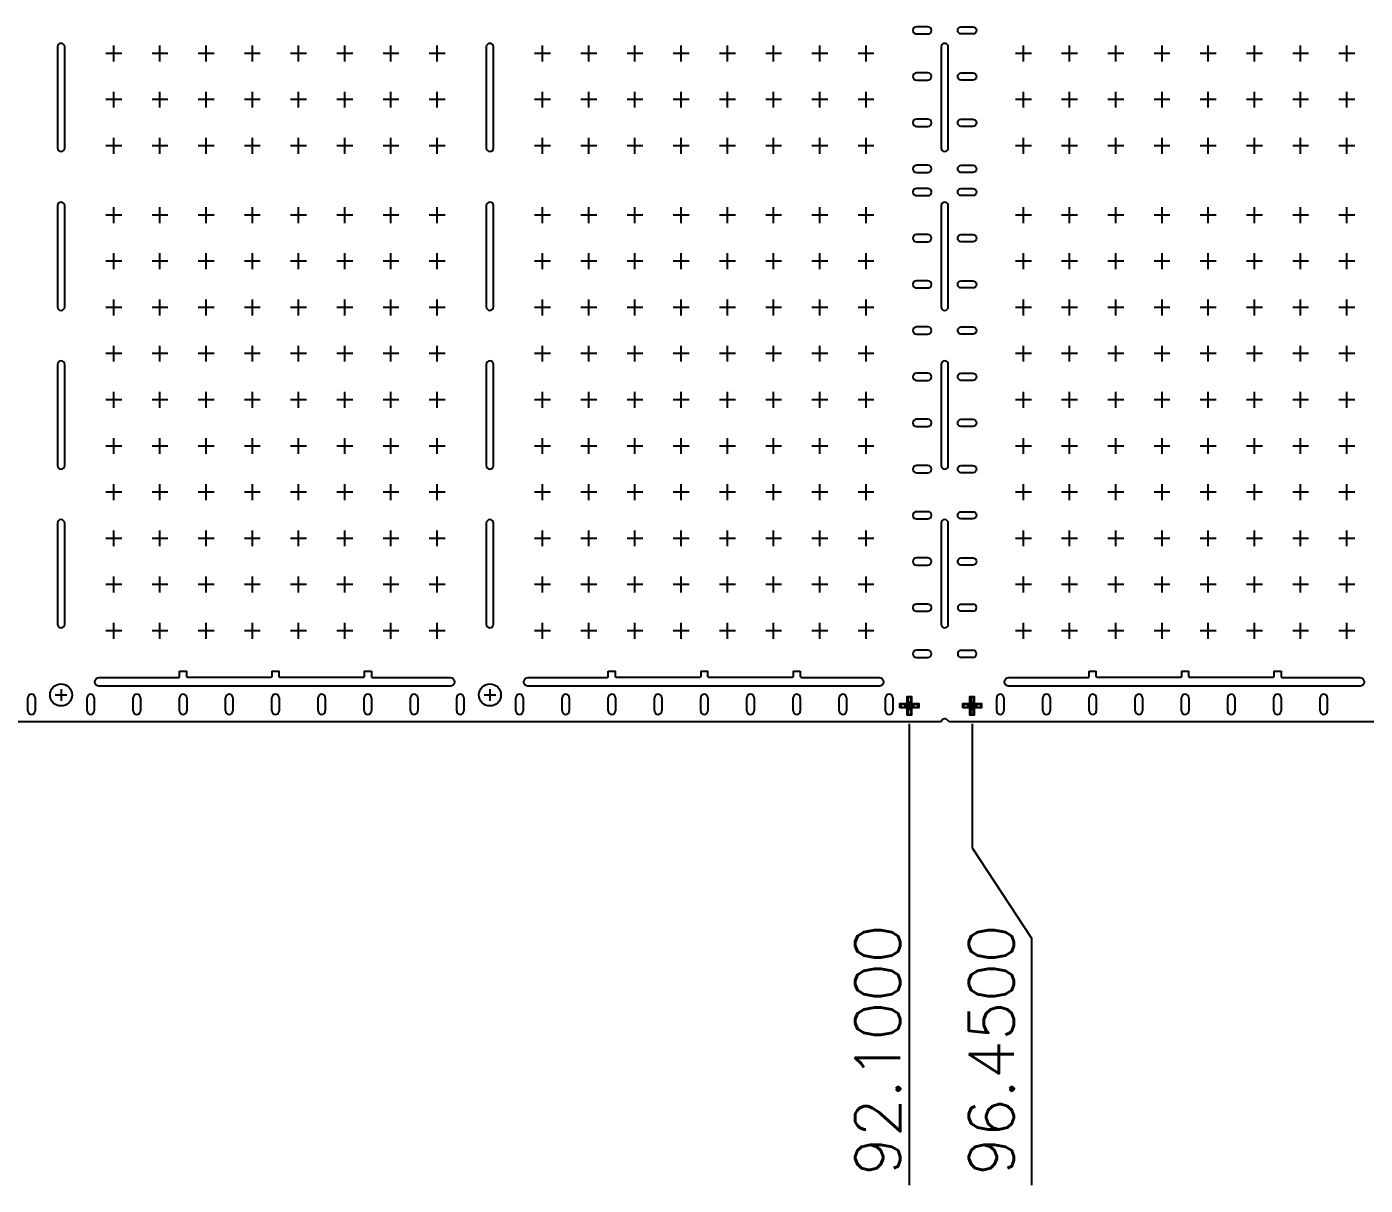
# Model space of a CAD drawing. Extents: x 823 to 1091, y 12 to 388.
# Drawn here: x 905 to 979.2, y 58.2 to 122.4 of the extents above; entities that cross this region are included whole.
import ezdxf
from ezdxf.lldxf.tags import DXFTag

# ---------------------------------------------------------------- set-up
doc = ezdxf.new("R2010")
doc.units = 0
doc.header["$LTSCALE"] = 8
doc.header["$MEASUREMENT"] = 0
for name, color, linetype in [('CEN', 3, 'CENTER'), ('COIN-LINE', 4, 'Continuous'), ('DIM', 7, 'Continuous'), ('LF-LINE', 1, 'Continuous'), ('PKG-OUT', 3, 'HIDDEN')]:
    doc.layers.add(name, color=color, linetype=linetype)
doc.styles.add('SIMPLEX', font='SIMPLEX.shx', dxfattribs={"height": 3})
tags = doc.linetypes.add('CENTER', pattern=[2, 1.25, -0.25, 0.25, -0.25]).pattern_tags.tags
tags[10:11] = [DXFTag(74, 4), DXFTag(75, 0), DXFTag(340, '0'), DXFTag(46, 1.0), DXFTag(50, 0.0), DXFTag(44, 0.0), DXFTag(45, 0.0)]
tags[8:9] = [DXFTag(74, 4), DXFTag(75, 0), DXFTag(340, '0'), DXFTag(46, 1.0), DXFTag(50, 0.0), DXFTag(44, 0.0), DXFTag(45, 0.0)]
tags[6:7] = [DXFTag(74, 4), DXFTag(75, 0), DXFTag(340, '0'), DXFTag(46, 1.0), DXFTag(50, 0.0), DXFTag(44, 0.0), DXFTag(45, 0.0)]
tags[4:5] = [DXFTag(74, 4), DXFTag(75, 0), DXFTag(340, '0'), DXFTag(46, 1.0), DXFTag(50, 0.0), DXFTag(44, 0.0), DXFTag(45, 0.0)]
tags = doc.linetypes.add('HIDDEN', pattern=[0.375, 0.25, -0.125]).pattern_tags.tags
tags[6:7] = [DXFTag(74, 4), DXFTag(75, 0), DXFTag(340, '0'), DXFTag(46, 1.0), DXFTag(50, 0.0), DXFTag(44, 0.0), DXFTag(45, 0.0)]
tags[4:5] = [DXFTag(74, 4), DXFTag(75, 0), DXFTag(340, '0'), DXFTag(46, 1.0), DXFTag(50, 0.0), DXFTag(44, 0.0), DXFTag(45, 0.0)]

# ---------------------------------------------------------------- blocks, each defined once
blk = doc.blocks.new('SH4')
at = {"layer": 'CEN'}
h = blk.add_hatch(dxfattribs=at)
h.set_pattern_fill('ANSI31', color=256, scale=0.347826, style=0)
h.set_pattern_definition([(45, (912.100093, -38.59678), (-0.030743773, 0.030743773), [])])
h.paths.add_polyline_path([(948.423, -307.366), (948.823, -307.366), (948.823, -307.766), (949.063, -307.766), (949.063, -307.366), (949.463, -307.366), (949.463, -307.126), (949.063, -307.126), (949.063, -306.726), (948.823, -306.726), (948.823, -307.126), (948.423, -307.126)])
h.paths.add_polyline_path([(949.023, -307.326), (949.023, -307.726), (948.863, -307.726), (948.863, -307.326), (948.463, -307.326), (948.463, -307.166), (948.863, -307.166), (948.863, -306.766), (949.023, -306.766), (949.023, -307.166), (949.423, -307.166), (949.423, -307.326)], flags=16)
h = blk.add_hatch(dxfattribs=at)
h.set_pattern_fill('ANSI31', color=256, scale=0.347826, style=0)
h.set_pattern_definition([(45, (915.580093, -38.59678), (-0.030743773, 0.030743773), [])])
h.paths.add_polyline_path([(951.903, -307.366), (952.303, -307.366), (952.303, -307.766), (952.543, -307.766), (952.543, -307.366), (952.943, -307.366), (952.943, -307.126), (952.543, -307.126), (952.543, -306.726), (952.303, -306.726), (952.303, -307.126), (951.903, -307.126)])
h.paths.add_polyline_path([(952.503, -307.326), (952.503, -307.726), (952.343, -307.726), (952.343, -307.326), (951.943, -307.326), (951.943, -307.166), (952.343, -307.166), (952.343, -306.766), (952.503, -306.766), (952.503, -307.166), (952.903, -307.166), (952.903, -307.326)], flags=16)
at = {"layer": 'CEN', "ltscale": 0.01}
for p, q in [((904.863, -271.526), (904.863, -270.645)), ((907.423, -271.526), (907.423, -270.645)), ((909.983, -271.526), (909.983, -270.645)), ((912.543, -271.526), (912.543, -270.645)), ((915.103, -271.526), (915.103, -270.645)), ((917.663, -271.526), (917.663, -270.645)), ((920.223, -271.526), (920.223, -270.645)), ((922.783, -271.526), (922.783, -270.645)), ((928.623, -271.526), (928.623, -270.645)), ((931.183, -271.526), (931.183, -270.645)), ((933.743, -271.526), (933.743, -270.645)), ((936.303, -271.526), (936.303, -270.645)), ((938.863, -271.526), (938.863, -270.645)), ((941.423, -271.526), (941.423, -270.645)), ((943.983, -271.526), (943.983, -270.645)), ((946.543, -271.526), (946.543, -270.645)), ((955.263, -271.526), (955.263, -270.645)), ((957.823, -271.526), (957.823, -270.645)), ((960.383, -271.526), (960.383, -270.645)), ((962.943, -271.526), (962.943, -270.645)), ((965.503, -271.526), (965.503, -270.645)), ((968.063, -271.526), (968.063, -270.645)), ((970.623, -271.526), (970.623, -270.645)), ((973.183, -271.526), (973.183, -270.645)), ((905.304, -271.086), (904.423, -271.086)), ((907.864, -271.086), (906.983, -271.086)), ((910.424, -271.086), (909.543, -271.086)), ((912.984, -271.086), (912.103, -271.086)), ((915.544, -271.086), (914.663, -271.086)), ((918.104, -271.086), (917.223, -271.086)), ((920.664, -271.086), (919.783, -271.086)), ((923.224, -271.086), (922.343, -271.086)), ((929.064, -271.086), (928.183, -271.086)), ((931.624, -271.086), (930.743, -271.086)), ((934.184, -271.086), (933.303, -271.086)), ((936.744, -271.086), (935.863, -271.086)), ((939.304, -271.086), (938.423, -271.086)), ((941.864, -271.086), (940.983, -271.086)), ((944.424, -271.086), (943.543, -271.086)), ((946.984, -271.086), (946.103, -271.086)), ((955.704, -271.086), (954.823, -271.086)), ((958.264, -271.086), (957.383, -271.086)), ((960.824, -271.086), (959.943, -271.086)), ((963.384, -271.086), (962.503, -271.086)), ((965.944, -271.086), (965.063, -271.086)), ((968.504, -271.086), (967.623, -271.086)), ((971.064, -271.086), (970.183, -271.086)), ((973.624, -271.086), (972.743, -271.086)), ((905.304, -273.646), (904.423, -273.646)), ((904.863, -274.086), (904.863, -273.205)), ((907.864, -273.646), (906.983, -273.646)), ((907.423, -274.086), (907.423, -273.205)), ((910.424, -273.646), (909.543, -273.646)), ((909.983, -274.086), (909.983, -273.205)), ((912.984, -273.646), (912.103, -273.646)), ((912.543, -274.086), (912.543, -273.205)), ((915.544, -273.646), (914.663, -273.646)), ((915.103, -274.086), (915.103, -273.205)), ((918.104, -273.646), (917.223, -273.646)), ((917.663, -274.086), (917.663, -273.205)), ((920.664, -273.646), (919.783, -273.646)), ((920.223, -274.086), (920.223, -273.205)), ((923.224, -273.646), (922.343, -273.646)), ((922.783, -274.086), (922.783, -273.205)), ((929.064, -273.646), (928.183, -273.646)), ((928.623, -274.086), (928.623, -273.205)), ((931.624, -273.646), (930.743, -273.646)), ((931.183, -274.086), (931.183, -273.205)), ((934.184, -273.646), (933.303, -273.646)), ((933.743, -274.086), (933.743, -273.205)), ((936.744, -273.646), (935.863, -273.646)), ((936.303, -274.086), (936.303, -273.205)), ((939.304, -273.646), (938.423, -273.646)), ((938.863, -274.086), (938.863, -273.205)), ((941.864, -273.646), (940.983, -273.646)), ((941.423, -274.086), (941.423, -273.205)), ((944.424, -273.646), (943.543, -273.646)), ((943.983, -274.086), (943.983, -273.205)), ((946.984, -273.646), (946.103, -273.646)), ((946.543, -274.086), (946.543, -273.205)), ((955.704, -273.646), (954.823, -273.646)), ((955.263, -274.086), (955.263, -273.205)), ((958.264, -273.646), (957.383, -273.646)), ((957.823, -274.086), (957.823, -273.205)), ((960.824, -273.646), (959.943, -273.646)), ((960.383, -274.086), (960.383, -273.205)), ((963.384, -273.646), (962.503, -273.646)), ((962.943, -274.086), (962.943, -273.205)), ((965.944, -273.646), (965.063, -273.646)), ((965.503, -274.086), (965.503, -273.205)), ((968.504, -273.646), (967.623, -273.646)), ((968.063, -274.086), (968.063, -273.205)), ((971.064, -273.646), (970.183, -273.646)), ((970.623, -274.086), (970.623, -273.205)), ((973.624, -273.646), (972.743, -273.646)), ((973.183, -274.086), (973.183, -273.205)), ((904.863, -276.646), (904.863, -275.765)), ((907.423, -276.646), (907.423, -275.765)), ((909.983, -276.646), (909.983, -275.765)), ((912.543, -276.646), (912.543, -275.765)), ((915.103, -276.646), (915.103, -275.765)), ((917.663, -276.646), (917.663, -275.765)), ((920.223, -276.646), (920.223, -275.765)), ((922.783, -276.646), (922.783, -275.765)), ((928.623, -276.646), (928.623, -275.765)), ((931.183, -276.646), (931.183, -275.765)), ((933.743, -276.646), (933.743, -275.765)), ((936.303, -276.646), (936.303, -275.765)), ((938.863, -276.646), (938.863, -275.765)), ((941.423, -276.646), (941.423, -275.765)), ((943.983, -276.646), (943.983, -275.765)), ((946.543, -276.646), (946.543, -275.765)), ((955.263, -276.646), (955.263, -275.765)), ((957.823, -276.646), (957.823, -275.765)), ((960.383, -276.646), (960.383, -275.765)), ((962.943, -276.646), (962.943, -275.765)), ((965.503, -276.646), (965.503, -275.765)), ((968.063, -276.646), (968.063, -275.765)), ((970.623, -276.646), (970.623, -275.765)), ((973.183, -276.646), (973.183, -275.765)), ((905.304, -276.206), (904.423, -276.206)), ((907.864, -276.206), (906.983, -276.206)), ((910.424, -276.206), (909.543, -276.206)), ((912.984, -276.206), (912.103, -276.206)), ((915.544, -276.206), (914.663, -276.206)), ((918.104, -276.206), (917.223, -276.206)), ((920.664, -276.206), (919.783, -276.206)), ((923.224, -276.206), (922.343, -276.206)), ((929.064, -276.206), (928.183, -276.206)), ((931.624, -276.206), (930.743, -276.206)), ((934.184, -276.206), (933.303, -276.206)), ((936.744, -276.206), (935.863, -276.206)), ((939.304, -276.206), (938.423, -276.206)), ((941.864, -276.206), (940.983, -276.206)), ((944.424, -276.206), (943.543, -276.206)), ((946.984, -276.206), (946.103, -276.206)), ((955.704, -276.206), (954.823, -276.206)), ((958.264, -276.206), (957.383, -276.206)), ((960.824, -276.206), (959.943, -276.206)), ((963.384, -276.206), (962.503, -276.206)), ((965.944, -276.206), (965.063, -276.206)), ((968.504, -276.206), (967.623, -276.206)), ((971.064, -276.206), (970.183, -276.206)), ((973.624, -276.206), (972.743, -276.206)), ((905.304, -280.046), (904.423, -280.046)), ((904.863, -280.486), (904.863, -279.605)), ((907.864, -280.046), (906.983, -280.046)), ((907.423, -280.486), (907.423, -279.605)), ((910.424, -280.046), (909.543, -280.046)), ((909.983, -280.486), (909.983, -279.605)), ((912.984, -280.046), (912.103, -280.046)), ((912.543, -280.486), (912.543, -279.605)), ((915.544, -280.046), (914.663, -280.046)), ((915.103, -280.486), (915.103, -279.605)), ((918.104, -280.046), (917.223, -280.046)), ((917.663, -280.486), (917.663, -279.605)), ((920.664, -280.046), (919.783, -280.046)), ((920.223, -280.486), (920.223, -279.605)), ((923.224, -280.046), (922.343, -280.046)), ((922.783, -280.486), (922.783, -279.605)), ((929.064, -280.046), (928.183, -280.046)), ((928.623, -280.486), (928.623, -279.605)), ((931.624, -280.046), (930.743, -280.046)), ((931.183, -280.486), (931.183, -279.605)), ((934.184, -280.046), (933.303, -280.046)), ((933.743, -280.486), (933.743, -279.605)), ((936.744, -280.046), (935.863, -280.046)), ((936.303, -280.486), (936.303, -279.605)), ((939.304, -280.046), (938.423, -280.046)), ((938.863, -280.486), (938.863, -279.605)), ((941.864, -280.046), (940.983, -280.046)), ((941.423, -280.486), (941.423, -279.605)), ((944.424, -280.046), (943.543, -280.046)), ((943.983, -280.486), (943.983, -279.605)), ((946.984, -280.046), (946.103, -280.046)), ((946.543, -280.486), (946.543, -279.605)), ((955.704, -280.046), (954.823, -280.046)), ((955.263, -280.486), (955.263, -279.605)), ((958.264, -280.046), (957.383, -280.046)), ((957.823, -280.486), (957.823, -279.605)), ((960.824, -280.046), (959.943, -280.046)), ((960.383, -280.486), (960.383, -279.605)), ((963.384, -280.046), (962.503, -280.046)), ((962.943, -280.486), (962.943, -279.605)), ((965.944, -280.046), (965.063, -280.046)), ((965.503, -280.486), (965.503, -279.605)), ((968.504, -280.046), (967.623, -280.046)), ((968.063, -280.486), (968.063, -279.605)), ((971.064, -280.046), (970.183, -280.046)), ((970.623, -280.486), (970.623, -279.605)), ((973.624, -280.046), (972.743, -280.046)), ((973.183, -280.486), (973.183, -279.605)), ((904.863, -283.046), (904.863, -282.165)), ((907.423, -283.046), (907.423, -282.165)), ((909.983, -283.046), (909.983, -282.165)), ((912.543, -283.046), (912.543, -282.165)), ((915.103, -283.046), (915.103, -282.165)), ((917.663, -283.046), (917.663, -282.165)), ((920.223, -283.046), (920.223, -282.165)), ((922.783, -283.046), (922.783, -282.165)), ((928.623, -283.046), (928.623, -282.165)), ((931.183, -283.046), (931.183, -282.165)), ((933.743, -283.046), (933.743, -282.165)), ((936.303, -283.046), (936.303, -282.165)), ((938.863, -283.046), (938.863, -282.165)), ((941.423, -283.046), (941.423, -282.165)), ((943.983, -283.046), (943.983, -282.165)), ((946.543, -283.046), (946.543, -282.165)), ((955.263, -283.046), (955.263, -282.165)), ((957.823, -283.046), (957.823, -282.165)), ((960.383, -283.046), (960.383, -282.165)), ((962.943, -283.046), (962.943, -282.165)), ((965.503, -283.046), (965.503, -282.165)), ((968.063, -283.046), (968.063, -282.165)), ((970.623, -283.046), (970.623, -282.165)), ((973.183, -283.046), (973.183, -282.165)), ((905.304, -282.606), (904.423, -282.606)), ((907.864, -282.606), (906.983, -282.606)), ((910.424, -282.606), (909.543, -282.606)), ((912.984, -282.606), (912.103, -282.606)), ((915.544, -282.606), (914.663, -282.606)), ((918.104, -282.606), (917.223, -282.606)), ((920.664, -282.606), (919.783, -282.606)), ((923.224, -282.606), (922.343, -282.606)), ((929.064, -282.606), (928.183, -282.606)), ((931.624, -282.606), (930.743, -282.606)), ((934.184, -282.606), (933.303, -282.606)), ((936.744, -282.606), (935.863, -282.606)), ((939.304, -282.606), (938.423, -282.606)), ((941.864, -282.606), (940.983, -282.606)), ((944.424, -282.606), (943.543, -282.606)), ((946.984, -282.606), (946.103, -282.606)), ((955.704, -282.606), (954.823, -282.606)), ((958.264, -282.606), (957.383, -282.606)), ((960.824, -282.606), (959.943, -282.606)), ((963.384, -282.606), (962.503, -282.606)), ((965.944, -282.606), (965.063, -282.606)), ((968.504, -282.606), (967.623, -282.606)), ((971.064, -282.606), (970.183, -282.606)), ((973.624, -282.606), (972.743, -282.606)), ((904.863, -285.606), (904.863, -284.725)), ((907.423, -285.606), (907.423, -284.725)), ((909.983, -285.606), (909.983, -284.725)), ((912.543, -285.606), (912.543, -284.725)), ((915.103, -285.606), (915.103, -284.725)), ((917.663, -285.606), (917.663, -284.725)), ((920.223, -285.606), (920.223, -284.725)), ((922.783, -285.606), (922.783, -284.725)), ((928.623, -285.606), (928.623, -284.725)), ((931.183, -285.606), (931.183, -284.725)), ((933.743, -285.606), (933.743, -284.725)), ((936.303, -285.606), (936.303, -284.725)), ((938.863, -285.606), (938.863, -284.725)), ((941.423, -285.606), (941.423, -284.725)), ((943.983, -285.606), (943.983, -284.725)), ((946.543, -285.606), (946.543, -284.725)), ((955.263, -285.606), (955.263, -284.725)), ((957.823, -285.606), (957.823, -284.725)), ((960.383, -285.606), (960.383, -284.725)), ((962.943, -285.606), (962.943, -284.725)), ((965.503, -285.606), (965.503, -284.725)), ((968.063, -285.606), (968.063, -284.725)), ((970.623, -285.606), (970.623, -284.725)), ((973.183, -285.606), (973.183, -284.725)), ((905.304, -285.166), (904.423, -285.166)), ((907.864, -285.166), (906.983, -285.166)), ((910.424, -285.166), (909.543, -285.166)), ((912.984, -285.166), (912.103, -285.166)), ((915.544, -285.166), (914.663, -285.166)), ((918.104, -285.166), (917.223, -285.166)), ((920.664, -285.166), (919.783, -285.166)), ((923.224, -285.166), (922.343, -285.166)), ((929.064, -285.166), (928.183, -285.166)), ((931.624, -285.166), (930.743, -285.166)), ((934.184, -285.166), (933.303, -285.166)), ((936.744, -285.166), (935.863, -285.166)), ((939.304, -285.166), (938.423, -285.166)), ((941.864, -285.166), (940.983, -285.166)), ((944.424, -285.166), (943.543, -285.166)), ((946.984, -285.166), (946.103, -285.166)), ((955.704, -285.166), (954.823, -285.166)), ((958.264, -285.166), (957.383, -285.166)), ((960.824, -285.166), (959.943, -285.166)), ((963.384, -285.166), (962.503, -285.166)), ((965.944, -285.166), (965.063, -285.166)), ((968.504, -285.166), (967.623, -285.166)), ((971.064, -285.166), (970.183, -285.166)), ((973.624, -285.166), (972.743, -285.166)), ((905.304, -287.726), (904.423, -287.726)), ((904.863, -288.166), (904.863, -287.285)), ((907.864, -287.726), (906.983, -287.726)), ((907.423, -288.166), (907.423, -287.285)), ((910.424, -287.726), (909.543, -287.726)), ((909.983, -288.166), (909.983, -287.285)), ((912.984, -287.726), (912.103, -287.726)), ((912.543, -288.166), (912.543, -287.285)), ((915.544, -287.726), (914.663, -287.726)), ((915.103, -288.166), (915.103, -287.285)), ((918.104, -287.726), (917.223, -287.726)), ((917.663, -288.166), (917.663, -287.285)), ((920.664, -287.726), (919.783, -287.726)), ((920.223, -288.166), (920.223, -287.285)), ((923.224, -287.726), (922.343, -287.726)), ((922.783, -288.166), (922.783, -287.285)), ((929.064, -287.726), (928.183, -287.726)), ((928.623, -288.166), (928.623, -287.285)), ((931.624, -287.726), (930.743, -287.726)), ((931.183, -288.166), (931.183, -287.285)), ((934.184, -287.726), (933.303, -287.726)), ((933.743, -288.166), (933.743, -287.285)), ((936.744, -287.726), (935.863, -287.726)), ((936.303, -288.166), (936.303, -287.285)), ((939.304, -287.726), (938.423, -287.726)), ((938.863, -288.166), (938.863, -287.285)), ((941.864, -287.726), (940.983, -287.726)), ((941.423, -288.166), (941.423, -287.285)), ((944.424, -287.726), (943.543, -287.726)), ((943.983, -288.166), (943.983, -287.285)), ((946.984, -287.726), (946.103, -287.726)), ((946.543, -288.166), (946.543, -287.285)), ((955.704, -287.726), (954.823, -287.726)), ((955.263, -288.166), (955.263, -287.285)), ((958.264, -287.726), (957.383, -287.726)), ((957.823, -288.166), (957.823, -287.285)), ((960.824, -287.726), (959.943, -287.726)), ((960.383, -288.166), (960.383, -287.285)), ((963.384, -287.726), (962.503, -287.726)), ((962.943, -288.166), (962.943, -287.285)), ((965.944, -287.726), (965.063, -287.726)), ((965.503, -288.166), (965.503, -287.285)), ((968.504, -287.726), (967.623, -287.726)), ((968.063, -288.166), (968.063, -287.285)), ((971.064, -287.726), (970.183, -287.726)), ((970.623, -288.166), (970.623, -287.285)), ((973.624, -287.726), (972.743, -287.726)), ((973.183, -288.166), (973.183, -287.285)), ((904.863, -290.726), (904.863, -289.845)), ((907.423, -290.726), (907.423, -289.845)), ((909.983, -290.726), (909.983, -289.845)), ((912.543, -290.726), (912.543, -289.845)), ((915.103, -290.726), (915.103, -289.845)), ((917.663, -290.726), (917.663, -289.845)), ((920.223, -290.726), (920.223, -289.845)), ((922.783, -290.726), (922.783, -289.845)), ((928.623, -290.726), (928.623, -289.845)), ((931.183, -290.726), (931.183, -289.845)), ((933.743, -290.726), (933.743, -289.845)), ((936.303, -290.726), (936.303, -289.845)), ((938.863, -290.726), (938.863, -289.845)), ((941.423, -290.726), (941.423, -289.845)), ((943.983, -290.726), (943.983, -289.845)), ((946.543, -290.726), (946.543, -289.845)), ((955.263, -290.726), (955.263, -289.845)), ((957.823, -290.726), (957.823, -289.845)), ((960.383, -290.726), (960.383, -289.845)), ((962.943, -290.726), (962.943, -289.845)), ((965.503, -290.726), (965.503, -289.845)), ((968.063, -290.726), (968.063, -289.845)), ((970.623, -290.726), (970.623, -289.845)), ((973.183, -290.726), (973.183, -289.845)), ((905.304, -290.286), (904.423, -290.286)), ((907.864, -290.286), (906.983, -290.286)), ((910.424, -290.286), (909.543, -290.286)), ((912.984, -290.286), (912.103, -290.286)), ((915.544, -290.286), (914.663, -290.286)), ((918.104, -290.286), (917.223, -290.286)), ((920.664, -290.286), (919.783, -290.286)), ((923.224, -290.286), (922.343, -290.286)), ((929.064, -290.286), (928.183, -290.286)), ((931.624, -290.286), (930.743, -290.286)), ((934.184, -290.286), (933.303, -290.286)), ((936.744, -290.286), (935.863, -290.286)), ((939.304, -290.286), (938.423, -290.286)), ((941.864, -290.286), (940.983, -290.286)), ((944.424, -290.286), (943.543, -290.286)), ((946.984, -290.286), (946.103, -290.286)), ((955.704, -290.286), (954.823, -290.286)), ((958.264, -290.286), (957.383, -290.286)), ((960.824, -290.286), (959.943, -290.286)), ((963.384, -290.286), (962.503, -290.286)), ((965.944, -290.286), (965.063, -290.286)), ((968.504, -290.286), (967.623, -290.286)), ((971.064, -290.286), (970.183, -290.286)), ((973.624, -290.286), (972.743, -290.286)), ((905.304, -292.846), (904.423, -292.846)), ((904.863, -293.286), (904.863, -292.405)), ((907.864, -292.846), (906.983, -292.846)), ((907.423, -293.286), (907.423, -292.405)), ((910.424, -292.846), (909.543, -292.846)), ((909.983, -293.286), (909.983, -292.405)), ((912.984, -292.846), (912.103, -292.846)), ((912.543, -293.286), (912.543, -292.405)), ((915.544, -292.846), (914.663, -292.846)), ((915.103, -293.286), (915.103, -292.405)), ((918.104, -292.846), (917.223, -292.846)), ((917.663, -293.286), (917.663, -292.405)), ((920.664, -292.846), (919.783, -292.846)), ((920.223, -293.286), (920.223, -292.405)), ((923.224, -292.846), (922.343, -292.846)), ((922.783, -293.286), (922.783, -292.405)), ((929.064, -292.846), (928.183, -292.846)), ((928.623, -293.286), (928.623, -292.405)), ((931.624, -292.846), (930.743, -292.846)), ((931.183, -293.286), (931.183, -292.405)), ((934.184, -292.846), (933.303, -292.846)), ((933.743, -293.286), (933.743, -292.405)), ((936.744, -292.846), (935.863, -292.846)), ((936.303, -293.286), (936.303, -292.405)), ((939.304, -292.846), (938.423, -292.846)), ((938.863, -293.286), (938.863, -292.405)), ((941.864, -292.846), (940.983, -292.846)), ((941.423, -293.286), (941.423, -292.405)), ((944.424, -292.846), (943.543, -292.846)), ((943.983, -293.286), (943.983, -292.405)), ((946.984, -292.846), (946.103, -292.846)), ((946.543, -293.286), (946.543, -292.405)), ((955.704, -292.846), (954.823, -292.846)), ((955.263, -293.286), (955.263, -292.405)), ((958.264, -292.846), (957.383, -292.846)), ((957.823, -293.286), (957.823, -292.405)), ((960.824, -292.846), (959.943, -292.846)), ((960.383, -293.286), (960.383, -292.405)), ((963.384, -292.846), (962.503, -292.846)), ((962.943, -293.286), (962.943, -292.405)), ((965.944, -292.846), (965.063, -292.846)), ((965.503, -293.286), (965.503, -292.405)), ((968.504, -292.846), (967.623, -292.846)), ((968.063, -293.286), (968.063, -292.405)), ((971.064, -292.846), (970.183, -292.846)), ((970.623, -293.286), (970.623, -292.405)), ((973.624, -292.846), (972.743, -292.846)), ((973.183, -293.286), (973.183, -292.405)), ((904.863, -295.846), (904.863, -294.965)), ((907.423, -295.846), (907.423, -294.965)), ((909.983, -295.846), (909.983, -294.965)), ((912.543, -295.846), (912.543, -294.965)), ((915.103, -295.846), (915.103, -294.965)), ((917.663, -295.846), (917.663, -294.965)), ((920.223, -295.846), (920.223, -294.965)), ((922.783, -295.846), (922.783, -294.965)), ((928.623, -295.846), (928.623, -294.965)), ((931.183, -295.846), (931.183, -294.965)), ((933.743, -295.846), (933.743, -294.965)), ((936.303, -295.846), (936.303, -294.965)), ((938.863, -295.846), (938.863, -294.965)), ((941.423, -295.846), (941.423, -294.965)), ((943.983, -295.846), (943.983, -294.965)), ((946.543, -295.846), (946.543, -294.965)), ((955.263, -295.846), (955.263, -294.965)), ((957.823, -295.846), (957.823, -294.965)), ((960.383, -295.846), (960.383, -294.965)), ((962.943, -295.846), (962.943, -294.965)), ((965.503, -295.846), (965.503, -294.965)), ((968.063, -295.846), (968.063, -294.965)), ((970.623, -295.846), (970.623, -294.965)), ((973.183, -295.846), (973.183, -294.965)), ((905.304, -295.406), (904.423, -295.406)), ((907.864, -295.406), (906.983, -295.406)), ((910.424, -295.406), (909.543, -295.406)), ((912.984, -295.406), (912.103, -295.406)), ((915.544, -295.406), (914.663, -295.406)), ((918.104, -295.406), (917.223, -295.406)), ((920.664, -295.406), (919.783, -295.406)), ((923.224, -295.406), (922.343, -295.406)), ((929.064, -295.406), (928.183, -295.406)), ((931.624, -295.406), (930.743, -295.406)), ((934.184, -295.406), (933.303, -295.406)), ((936.744, -295.406), (935.863, -295.406)), ((939.304, -295.406), (938.423, -295.406)), ((941.864, -295.406), (940.983, -295.406)), ((944.424, -295.406), (943.543, -295.406)), ((946.984, -295.406), (946.103, -295.406)), ((955.704, -295.406), (954.823, -295.406)), ((958.264, -295.406), (957.383, -295.406)), ((960.824, -295.406), (959.943, -295.406)), ((963.384, -295.406), (962.503, -295.406)), ((965.944, -295.406), (965.063, -295.406)), ((968.504, -295.406), (967.623, -295.406)), ((971.064, -295.406), (970.183, -295.406)), ((973.624, -295.406), (972.743, -295.406)), ((905.304, -297.966), (904.423, -297.966)), ((904.863, -298.406), (904.863, -297.525)), ((907.864, -297.966), (906.983, -297.966)), ((907.423, -298.406), (907.423, -297.525)), ((910.424, -297.966), (909.543, -297.966)), ((909.983, -298.406), (909.983, -297.525)), ((912.984, -297.966), (912.103, -297.966)), ((912.543, -298.406), (912.543, -297.525)), ((915.544, -297.966), (914.663, -297.966)), ((915.103, -298.406), (915.103, -297.525)), ((918.104, -297.966), (917.223, -297.966)), ((917.663, -298.406), (917.663, -297.525)), ((920.664, -297.966), (919.783, -297.966)), ((920.223, -298.406), (920.223, -297.525)), ((923.224, -297.966), (922.343, -297.966)), ((922.783, -298.406), (922.783, -297.525)), ((929.064, -297.966), (928.183, -297.966)), ((928.623, -298.406), (928.623, -297.525)), ((931.624, -297.966), (930.743, -297.966)), ((931.183, -298.406), (931.183, -297.525)), ((934.184, -297.966), (933.303, -297.966)), ((933.743, -298.406), (933.743, -297.525)), ((936.744, -297.966), (935.863, -297.966)), ((936.303, -298.406), (936.303, -297.525)), ((939.304, -297.966), (938.423, -297.966)), ((938.863, -298.406), (938.863, -297.525)), ((941.864, -297.966), (940.983, -297.966)), ((941.423, -298.406), (941.423, -297.525)), ((944.424, -297.966), (943.543, -297.966)), ((943.983, -298.406), (943.983, -297.525)), ((946.984, -297.966), (946.103, -297.966)), ((946.543, -298.406), (946.543, -297.525)), ((955.704, -297.966), (954.823, -297.966)), ((955.263, -298.406), (955.263, -297.525)), ((958.264, -297.966), (957.383, -297.966)), ((957.823, -298.406), (957.823, -297.525)), ((960.824, -297.966), (959.943, -297.966)), ((960.383, -298.406), (960.383, -297.525)), ((963.384, -297.966), (962.503, -297.966)), ((962.943, -298.406), (962.943, -297.525)), ((965.944, -297.966), (965.063, -297.966)), ((965.503, -298.406), (965.503, -297.525)), ((968.504, -297.966), (967.623, -297.966)), ((968.063, -298.406), (968.063, -297.525)), ((971.064, -297.966), (970.183, -297.966)), ((970.623, -298.406), (970.623, -297.525)), ((973.624, -297.966), (972.743, -297.966)), ((973.183, -298.406), (973.183, -297.525)), ((904.863, -300.966), (904.863, -300.085)), ((907.423, -300.966), (907.423, -300.085)), ((909.983, -300.966), (909.983, -300.085)), ((912.543, -300.966), (912.543, -300.085)), ((915.103, -300.966), (915.103, -300.085)), ((917.663, -300.966), (917.663, -300.085)), ((920.223, -300.966), (920.223, -300.085)), ((922.783, -300.966), (922.783, -300.085)), ((928.623, -300.966), (928.623, -300.085)), ((931.183, -300.966), (931.183, -300.085)), ((933.743, -300.966), (933.743, -300.085)), ((936.303, -300.966), (936.303, -300.085)), ((938.863, -300.966), (938.863, -300.085)), ((941.423, -300.966), (941.423, -300.085)), ((943.983, -300.966), (943.983, -300.085)), ((946.543, -300.966), (946.543, -300.085)), ((955.263, -300.966), (955.263, -300.085)), ((957.823, -300.966), (957.823, -300.085)), ((960.383, -300.966), (960.383, -300.085)), ((962.943, -300.966), (962.943, -300.085)), ((965.503, -300.966), (965.503, -300.085)), ((968.063, -300.966), (968.063, -300.085)), ((970.623, -300.966), (970.623, -300.085)), ((973.183, -300.966), (973.183, -300.085)), ((905.304, -300.526), (904.423, -300.526)), ((907.864, -300.526), (906.983, -300.526)), ((910.424, -300.526), (909.543, -300.526)), ((912.984, -300.526), (912.103, -300.526)), ((915.544, -300.526), (914.663, -300.526)), ((918.104, -300.526), (917.223, -300.526)), ((920.664, -300.526), (919.783, -300.526)), ((923.224, -300.526), (922.343, -300.526)), ((929.064, -300.526), (928.183, -300.526)), ((931.624, -300.526), (930.743, -300.526)), ((934.184, -300.526), (933.303, -300.526)), ((936.744, -300.526), (935.863, -300.526)), ((939.304, -300.526), (938.423, -300.526)), ((941.864, -300.526), (940.983, -300.526)), ((944.424, -300.526), (943.543, -300.526)), ((946.984, -300.526), (946.103, -300.526)), ((955.704, -300.526), (954.823, -300.526)), ((958.264, -300.526), (957.383, -300.526)), ((960.824, -300.526), (959.943, -300.526)), ((963.384, -300.526), (962.503, -300.526)), ((965.944, -300.526), (965.063, -300.526)), ((968.504, -300.526), (967.623, -300.526)), ((971.064, -300.526), (970.183, -300.526)), ((973.624, -300.526), (972.743, -300.526)), ((905.304, -303.086), (904.423, -303.086)), ((904.863, -303.526), (904.863, -302.645)), ((907.864, -303.086), (906.983, -303.086)), ((907.423, -303.526), (907.423, -302.645)), ((910.424, -303.086), (909.543, -303.086)), ((909.983, -303.526), (909.983, -302.645)), ((912.984, -303.086), (912.103, -303.086)), ((912.543, -303.526), (912.543, -302.645)), ((915.544, -303.086), (914.663, -303.086)), ((915.103, -303.526), (915.103, -302.645)), ((918.104, -303.086), (917.223, -303.086)), ((917.663, -303.526), (917.663, -302.645)), ((920.664, -303.086), (919.783, -303.086)), ((920.223, -303.526), (920.223, -302.645)), ((923.224, -303.086), (922.343, -303.086)), ((922.783, -303.526), (922.783, -302.645)), ((929.064, -303.086), (928.183, -303.086)), ((928.623, -303.526), (928.623, -302.645)), ((931.624, -303.086), (930.743, -303.086)), ((931.183, -303.526), (931.183, -302.645)), ((934.184, -303.086), (933.303, -303.086)), ((933.743, -303.526), (933.743, -302.645)), ((936.744, -303.086), (935.863, -303.086)), ((936.303, -303.526), (936.303, -302.645)), ((939.304, -303.086), (938.423, -303.086)), ((938.863, -303.526), (938.863, -302.645)), ((941.864, -303.086), (940.983, -303.086)), ((941.423, -303.526), (941.423, -302.645)), ((944.424, -303.086), (943.543, -303.086)), ((943.983, -303.526), (943.983, -302.645)), ((946.984, -303.086), (946.103, -303.086)), ((946.543, -303.526), (946.543, -302.645)), ((955.704, -303.086), (954.823, -303.086)), ((955.263, -303.526), (955.263, -302.645)), ((958.264, -303.086), (957.383, -303.086)), ((957.823, -303.526), (957.823, -302.645)), ((960.824, -303.086), (959.943, -303.086)), ((960.383, -303.526), (960.383, -302.645)), ((963.384, -303.086), (962.503, -303.086)), ((962.943, -303.526), (962.943, -302.645)), ((965.944, -303.086), (965.063, -303.086)), ((965.503, -303.526), (965.503, -302.645)), ((968.504, -303.086), (967.623, -303.086)), ((968.063, -303.526), (968.063, -302.645)), ((971.064, -303.086), (970.183, -303.086)), ((970.623, -303.526), (970.623, -302.645)), ((973.624, -303.086), (972.743, -303.086)), ((973.183, -303.526), (973.183, -302.645))]:
    blk.add_line(p, q, dxfattribs=at)
at = {"layer": 'CEN'}
for p, q in [((901.618, -306.646), (902.268, -306.646)), ((901.943, -306.321), (901.943, -306.97)), ((925.378, -306.646), (926.028, -306.646)), ((925.703, -306.321), (925.703, -306.97)), ((948.943, -307.006), (948.943, -307.486)), ((952.423, -307.006), (952.423, -307.486)), ((952.423, -307.006), (952.423, -307.486)), ((949.231, -307.246), (948.655, -307.246)), ((952.711, -307.246), (952.135, -307.246)), ((952.711, -307.246), (952.135, -307.246))]:
    blk.add_line(p, q, dxfattribs=at)
at = {"layer": 'COIN-LINE'}
for p, q in [((948.943, -315.126), (948.943, -320.126)), ((952.423, -315.126), (955.71, -320.126))]:
    blk.add_line(p, q, dxfattribs=at)
at = {"layer": 'DIM'}
for p, q in [((948.943, -308.246), (948.943, -315.126)), ((952.423, -308.246), (952.423, -315.126)), ((948.943, -320.126), (948.943, -333.822)), ((955.71, -320.126), (955.71, -333.822))]:
    blk.add_line(p, q, dxfattribs=at)
for centre in [(901.943, -306.646), (925.703, -306.646)]:
    blk.add_circle(centre, 0.61, dxfattribs=at)
at = {"layer": 'LF-LINE'}
for p, q in [((951.823, -301.606), (952.463, -301.606)), ((952.463, -302.006), (951.823, -302.006)), ((951.823, -304.166), (952.463, -304.166)), ((952.463, -304.566), (951.823, -304.566)), ((908.503, -305.326), (908.903, -305.326)), ((913.623, -305.326), (914.023, -305.326)), ((918.743, -305.326), (919.143, -305.326)), ((932.263, -305.326), (932.663, -305.326)), ((937.383, -305.326), (937.783, -305.326)), ((942.503, -305.326), (942.903, -305.326)), ((958.903, -305.326), (959.303, -305.326)), ((964.023, -305.326), (964.423, -305.326)), ((969.143, -305.326), (969.543, -305.326)), ((900.103, -307.526), (900.103, -306.806)), ((900.503, -306.806), (900.503, -307.526)), ((903.383, -307.526), (903.383, -306.806)), ((903.783, -306.806), (903.783, -307.526)), ((905.943, -307.526), (905.943, -306.806)), ((906.343, -306.806), (906.343, -307.526)), ((908.503, -307.526), (908.503, -306.806)), ((908.903, -306.806), (908.903, -307.526)), ((911.063, -307.526), (911.063, -306.806)), ((911.463, -306.806), (911.463, -307.526)), ((913.623, -307.526), (913.623, -306.806)), ((914.023, -306.806), (914.023, -307.526)), ((916.183, -307.526), (916.183, -306.806)), ((916.583, -306.806), (916.583, -307.526)), ((918.743, -307.526), (918.743, -306.806)), ((919.143, -306.806), (919.143, -307.526)), ((921.303, -307.526), (921.303, -306.806)), ((921.703, -306.806), (921.703, -307.526)), ((923.863, -307.526), (923.863, -306.806)), ((924.263, -306.806), (924.263, -307.526)), ((927.143, -307.526), (927.143, -306.806)), ((927.543, -306.806), (927.543, -307.526)), ((929.703, -307.526), (929.703, -306.806)), ((930.103, -306.806), (930.103, -307.526)), ((932.263, -307.526), (932.263, -306.806)), ((932.663, -306.806), (932.663, -307.526)), ((934.823, -307.526), (934.823, -306.806)), ((935.223, -306.806), (935.223, -307.526)), ((937.383, -307.526), (937.383, -306.806)), ((937.783, -306.806), (937.783, -307.526)), ((939.943, -307.526), (939.943, -306.806)), ((940.343, -306.806), (940.343, -307.526)), ((942.503, -307.526), (942.503, -306.806)), ((942.903, -306.806), (942.903, -307.526)), ((945.063, -307.526), (945.063, -306.806)), ((945.463, -306.806), (945.463, -307.526)), ((947.623, -307.526), (947.623, -306.806)), ((948.023, -306.806), (948.023, -307.526)), ((953.783, -307.526), (953.783, -306.806)), ((954.183, -306.806), (954.183, -307.526)), ((956.343, -307.526), (956.343, -306.806)), ((956.743, -306.806), (956.743, -307.526)), ((958.903, -307.526), (958.903, -306.806)), ((959.303, -306.806), (959.303, -307.526)), ((961.463, -307.526), (961.463, -306.806)), ((961.863, -306.806), (961.863, -307.526)), ((964.023, -307.526), (964.023, -306.806)), ((964.423, -306.806), (964.423, -307.526)), ((966.583, -307.526), (966.583, -306.806)), ((966.983, -306.806), (966.983, -307.526)), ((969.143, -307.526), (969.143, -306.806)), ((969.543, -306.806), (969.543, -307.526)), ((971.703, -307.526), (971.703, -306.806)), ((972.103, -306.806), (972.103, -307.526)), ((950.663, -308.126), (853.223, -308.126)), ((1048.583, -308.126), (951.143, -308.126))]:
    blk.add_line(p, q, dxfattribs=at)
for points in [[(949.335, -270.006), (949.975, -270.006, 1), (949.975, -269.606), (949.335, -269.606, 1)], [(952.463, -270.006), (951.823, -270.006, -1), (951.823, -269.606), (952.463, -269.606, -1)], [(902.143, -276.326), (902.143, -270.726, 1), (901.743, -270.726), (901.743, -276.326, 1)], [(925.903, -276.326), (925.903, -270.726, 1), (925.503, -270.726), (925.503, -276.326, 1)], [(951.103, -276.326), (951.103, -270.726, 1), (950.703, -270.726), (950.703, -276.326, 1)], [(949.335, -272.566), (949.975, -272.566, 1), (949.975, -272.166), (949.335, -272.166, 1)], [(952.463, -272.566), (951.823, -272.566, -1), (951.823, -272.166), (952.463, -272.166, -1)], [(949.335, -275.126), (949.975, -275.126, 1), (949.975, -274.726), (949.335, -274.726, 1)], [(952.463, -275.126), (951.823, -275.126, -1), (951.823, -274.726), (952.463, -274.726, -1)], [(949.335, -277.686), (949.975, -277.686, 1), (949.975, -277.286), (949.335, -277.286, 1)], [(952.463, -277.686), (951.823, -277.686, -1), (951.823, -277.286), (952.463, -277.286, -1)], [(949.335, -278.966), (949.975, -278.966, 1), (949.975, -278.566), (949.335, -278.566, 1)], [(952.463, -278.966), (951.823, -278.966, -1), (951.823, -278.566), (952.463, -278.566, -1)], [(902.143, -285.126), (902.143, -279.526, 1), (901.743, -279.526), (901.743, -285.126, 1)], [(925.903, -285.126), (925.903, -279.526, 1), (925.503, -279.526), (925.503, -285.126, 1)], [(951.103, -285.126), (951.103, -279.526, 1), (950.703, -279.526), (950.703, -285.126, 1)], [(949.335, -281.526), (949.975, -281.526, 1), (949.975, -281.126), (949.335, -281.126, 1)], [(952.463, -281.526), (951.823, -281.526, -1), (951.823, -281.126), (952.463, -281.126, -1)], [(949.335, -284.086), (949.975, -284.086, 1), (949.975, -283.686), (949.335, -283.686, 1)], [(952.463, -284.086), (951.823, -284.086, -1), (951.823, -283.686), (952.463, -283.686, -1)], [(949.335, -286.646), (949.975, -286.646, 1), (949.975, -286.246), (949.335, -286.246, 1)], [(952.463, -286.646), (951.823, -286.646, -1), (951.823, -286.246), (952.463, -286.246, -1)], [(902.143, -293.926), (902.143, -288.326, 1), (901.743, -288.326), (901.743, -293.926, 1)], [(925.903, -293.926), (925.903, -288.326, 1), (925.503, -288.326), (925.503, -293.926, 1)], [(951.103, -293.926), (951.103, -288.326, 1), (950.703, -288.326), (950.703, -293.926, 1)], [(949.335, -289.206), (949.975, -289.206, 1), (949.975, -288.806), (949.335, -288.806, 1)], [(952.463, -289.206), (951.823, -289.206, -1), (951.823, -288.806), (952.463, -288.806, -1)], [(949.335, -291.766), (949.975, -291.766, 1), (949.975, -291.366), (949.335, -291.366, 1)], [(952.463, -291.766), (951.823, -291.766, -1), (951.823, -291.366), (952.463, -291.366, -1)], [(949.335, -294.326), (949.975, -294.326, 1), (949.975, -293.926), (949.335, -293.926, 1)], [(952.463, -294.326), (951.823, -294.326, -1), (951.823, -293.926), (952.463, -293.926, -1)], [(949.335, -296.886), (949.975, -296.886, 1), (949.975, -296.486), (949.335, -296.486, 1)], [(952.463, -296.886), (951.823, -296.886, -1), (951.823, -296.486), (952.463, -296.486, -1)], [(902.143, -302.726), (902.143, -297.126, 1), (901.743, -297.126), (901.743, -302.726, 1)], [(925.903, -302.726), (925.903, -297.126, 1), (925.503, -297.126), (925.503, -302.726, 1)], [(951.103, -302.726), (951.103, -297.126, 1), (950.703, -297.126), (950.703, -302.726, 1)], [(949.335, -299.446), (949.975, -299.446, 1), (949.975, -299.046), (949.335, -299.046, 1)], [(952.463, -299.446), (951.823, -299.446, -1), (951.823, -299.046), (952.463, -299.046, -1)], [(949.335, -302.006), (949.975, -302.006, 1), (949.975, -301.606), (949.335, -301.606, 1)], [(949.335, -304.566), (949.975, -304.566, 1), (949.975, -304.166), (949.335, -304.166, 1)]]:
    blk.add_lwpolyline(points, format="xyb", close=True, dxfattribs=at)
for points in [[(919.143, -305.326), (919.143, -305.406), (919.143, -305.606, 0.414214), (919.223, -305.686), (922.034, -305.686), (922.543, -305.686), (923.503, -305.686, -1), (923.503, -306.166), (922.543, -306.166), (919.183, -306.166), (915.823, -306.166), (912.463, -306.166), (909.103, -306.166), (904.063, -306.166, -1), (904.063, -305.686), (906.674, -305.686), (907.762, -305.686), (908.423, -305.686, 0.414214), (908.503, -305.606), (908.503, -305.406), (908.503, -305.326)], [(913.623, -305.326), (913.623, -305.406), (913.623, -305.606, -0.414214), (913.543, -305.686), (912.463, -305.686), (911.794, -305.686), (909.103, -305.686), (908.983, -305.686, -0.414214), (908.903, -305.606), (908.903, -305.406), (908.903, -305.326)], [(918.743, -305.326), (918.743, -305.406), (918.743, -305.606, -0.414214), (918.663, -305.686), (917.842, -305.686), (916.914, -305.686), (914.103, -305.686, -0.414214), (914.023, -305.606), (914.023, -305.406), (914.023, -305.326)], [(942.903, -305.326), (942.903, -305.406), (942.903, -305.606, 0.414214), (942.983, -305.686), (945.794, -305.686), (946.303, -305.686), (947.263, -305.686, -1), (947.263, -306.166), (946.303, -306.166), (942.943, -306.166), (939.583, -306.166), (936.223, -306.166), (932.863, -306.166), (927.823, -306.166, -1), (927.823, -305.686), (930.434, -305.686), (931.522, -305.686), (932.183, -305.686, 0.414214), (932.263, -305.606), (932.263, -305.406), (932.263, -305.326)], [(937.383, -305.326), (937.383, -305.406), (937.383, -305.606, -0.414214), (937.303, -305.686), (936.223, -305.686), (935.554, -305.686), (932.863, -305.686), (932.743, -305.686, -0.414214), (932.663, -305.606), (932.663, -305.406), (932.663, -305.326)], [(942.503, -305.326), (942.503, -305.406), (942.503, -305.606, -0.414214), (942.423, -305.686), (941.602, -305.686), (940.674, -305.686), (937.863, -305.686, -0.414214), (937.783, -305.606), (937.783, -305.406), (937.783, -305.326)], [(969.543, -305.326), (969.543, -305.406), (969.543, -305.606, 0.414214), (969.623, -305.686), (972.434, -305.686), (972.943, -305.686), (973.903, -305.686, -1), (973.903, -306.166), (972.943, -306.166), (969.583, -306.166), (966.223, -306.166), (962.863, -306.166), (959.503, -306.166), (954.463, -306.166, -1), (954.463, -305.686), (957.074, -305.686), (958.162, -305.686), (958.823, -305.686, 0.414214), (958.903, -305.606), (958.903, -305.406), (958.903, -305.326)], [(964.023, -305.326), (964.023, -305.406), (964.023, -305.606, -0.414214), (963.943, -305.686), (962.863, -305.686), (962.194, -305.686), (959.503, -305.686), (959.383, -305.686, -0.414214), (959.303, -305.606), (959.303, -305.406), (959.303, -305.326)], [(969.143, -305.326), (969.143, -305.406), (969.143, -305.606, -0.414214), (969.063, -305.686), (968.242, -305.686), (967.314, -305.686), (964.503, -305.686, -0.414214), (964.423, -305.606), (964.423, -305.406), (964.423, -305.326)], [(950.663, -308.126), (950.79, -307.999, -0.198912), (950.903, -307.952)], [(951.143, -308.126), (951.016, -307.999, 0.198912), (950.903, -307.952)]]:
    blk.add_lwpolyline(points, format="xyb", dxfattribs=at)
for points in [[(949.023, -307.326), (949.423, -307.326), (949.423, -307.166), (949.023, -307.166), (949.023, -306.766), (948.863, -306.766), (948.863, -307.166), (948.463, -307.166), (948.463, -307.326), (948.863, -307.326), (948.863, -307.726), (949.023, -307.726)], [(952.503, -307.326), (952.903, -307.326), (952.903, -307.166), (952.503, -307.166), (952.503, -306.766), (952.343, -306.766), (952.343, -307.166), (951.943, -307.166), (951.943, -307.326), (952.343, -307.326), (952.343, -307.726), (952.503, -307.726)]]:
    blk.add_lwpolyline(points, close=True, dxfattribs=at)
for centre, start, end in [((951.823, -301.806), 90, 270), ((952.463, -301.806), 270, 90), ((951.823, -304.366), 90, 270), ((952.463, -304.366), 270, 90), ((900.303, -306.806), 0, 180), ((903.583, -306.806), 0, 180), ((906.143, -306.806), 0, 180), ((908.703, -306.806), 0, 180), ((911.263, -306.806), 0, 180), ((913.823, -306.806), 0, 180), ((916.383, -306.806), 0, 180), ((918.943, -306.806), 0, 180), ((921.503, -306.806), 0, 180), ((924.063, -306.806), 0, 180), ((927.343, -306.806), 0, 180), ((929.903, -306.806), 0, 180), ((932.463, -306.806), 0, 180), ((935.023, -306.806), 0, 180), ((937.583, -306.806), 0, 180), ((940.143, -306.806), 0, 180), ((942.703, -306.806), 0, 180), ((945.263, -306.806), 0, 180), ((947.823, -306.806), 0, 180), ((953.983, -306.806), 0, 180), ((956.543, -306.806), 0, 180), ((959.103, -306.806), 0, 180), ((961.663, -306.806), 0, 180), ((964.223, -306.806), 0, 180), ((966.783, -306.806), 0, 180), ((969.343, -306.806), 0, 180), ((971.903, -306.806), 0, 180), ((900.303, -307.526), 180, 0), ((903.583, -307.526), 180, 0), ((906.143, -307.526), 180, 0), ((908.703, -307.526), 180, 0), ((911.263, -307.526), 180, 0), ((913.823, -307.526), 180, 0), ((916.383, -307.526), 180, 0), ((918.943, -307.526), 180, 0), ((921.503, -307.526), 180, 0), ((924.063, -307.526), 180, 0), ((927.343, -307.526), 180, 0), ((929.903, -307.526), 180, 0), ((932.463, -307.526), 180, 0), ((935.023, -307.526), 180, 0), ((937.583, -307.526), 180, 0), ((940.143, -307.526), 180, 0), ((942.703, -307.526), 180, 0), ((945.263, -307.526), 180, 0), ((947.823, -307.526), 180, 0), ((953.983, -307.526), 180, 0), ((956.543, -307.526), 180, 0), ((959.103, -307.526), 180, 0), ((961.663, -307.526), 180, 0), ((964.223, -307.526), 180, 0), ((966.783, -307.526), 180, 0), ((969.343, -307.526), 180, 0), ((971.903, -307.526), 180, 0)]:
    blk.add_arc(centre, 0.2, start, end, dxfattribs=at)
at = {"layer": 'PKG-OUT'}
for points in [[(948.423, -307.366), (948.423, -307.126), (948.823, -307.126), (948.823, -306.726), (949.063, -306.726), (949.063, -307.126), (949.463, -307.126), (949.463, -307.366), (949.063, -307.366), (949.063, -307.766), (948.823, -307.766), (948.823, -307.366)], [(951.903, -307.366), (951.903, -307.126), (952.303, -307.126), (952.303, -306.726), (952.543, -306.726), (952.543, -307.126), (952.943, -307.126), (952.943, -307.366), (952.543, -307.366), (952.543, -307.766), (952.303, -307.766), (952.303, -307.366)]]:
    blk.add_lwpolyline(points, close=True, dxfattribs=at)
at = {"layer": 'DIM', "style": 'SIMPLEX'}
for s, p in [('92.1000', (948.443, -333.298)), ('96.4500', (954.741, -333.298))]:
    blk.add_text(s, height=2.5, rotation=90, dxfattribs=at).set_placement(p)

msp = doc.modelspace()

# ---------------------------------------------------------------- block references
msp.add_blockref('SH4', (5, 392))

doc.saveas('drawing.dxf')
